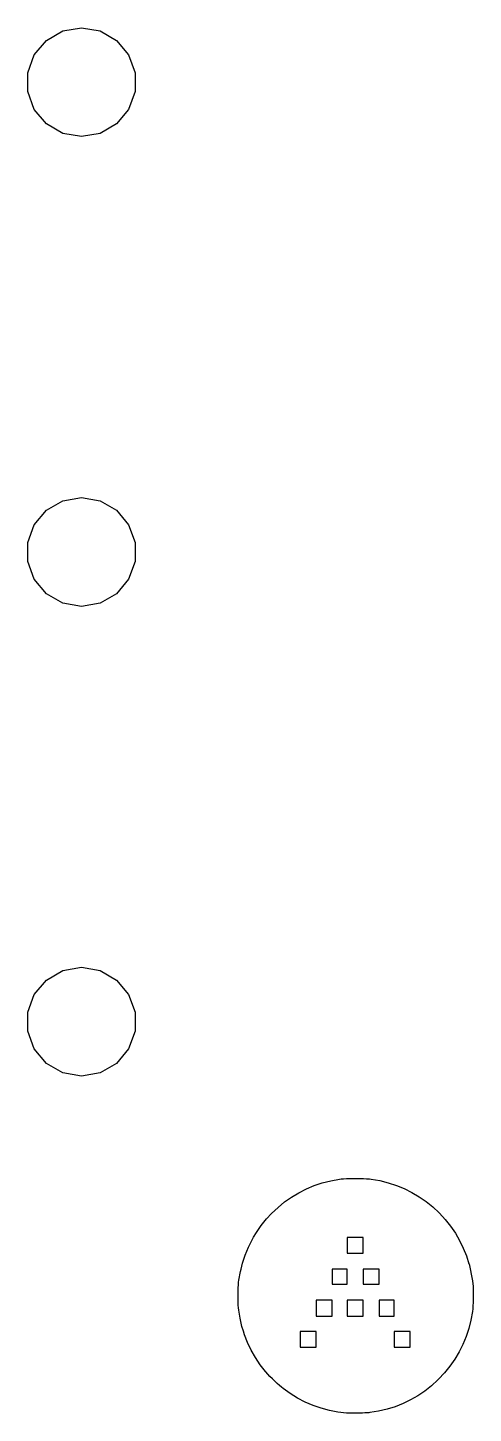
# Model space of a CAD drawing. Extents: x 57 to 265, y -121 to -64.
# Drawn here: x 247.1 to 265.1, y -120.7 to -64.5 of the extents above; entities that cross this region are included whole.
import ezdxf

# ---------------------------------------------------------------- set-up
doc = ezdxf.new("R2010")
doc.units = 0
doc.header["$MEASUREMENT"] = 0
doc.layers.add('BLACK', color=7, linetype='CONTINUOUS')

msp = doc.modelspace()

# ---------------------------------------------------------------- linework, layer by layer
at = {"layer": 'Black'}
for p, q in [((247.818, -64.9833), (248.482, -64.5998)), ((248.482, -64.5998), (249.237, -64.4666)), ((249.237, -64.4666), (249.993, -64.5998)), ((249.993, -64.5998), (250.657, -64.9833)), ((247.325, -65.5708), (247.818, -64.9833)), ((250.657, -64.9833), (251.15, -65.5708)), ((247.063, -66.2915), (247.325, -65.5708)), ((251.15, -65.5708), (251.412, -66.2915)), ((247.063, -67.0585), (247.063, -66.2915)), ((251.412, -66.2915), (251.412, -67.0585)), ((247.325, -67.7792), (247.063, -67.0585)), ((251.412, -67.0585), (251.15, -67.7792)), ((247.818, -68.3667), (247.325, -67.7792)), ((251.15, -67.7792), (250.657, -68.3667)), ((248.482, -68.7502), (247.818, -68.3667)), ((250.657, -68.3667), (249.993, -68.7502)), ((249.237, -68.8834), (248.482, -68.7502)), ((249.993, -68.7502), (249.237, -68.8834)), ((247.818, -84.0333), (248.482, -83.6498)), ((248.482, -83.6498), (249.237, -83.5166)), ((249.237, -83.5166), (249.993, -83.6498)), ((249.993, -83.6498), (250.657, -84.0333)), ((247.325, -84.6208), (247.818, -84.0333)), ((250.657, -84.0333), (251.15, -84.6208)), ((247.063, -85.3415), (247.325, -84.6208)), ((251.15, -84.6208), (251.412, -85.3415)), ((247.063, -86.1085), (247.063, -85.3415)), ((251.412, -85.3415), (251.412, -86.1085)), ((247.325, -86.8292), (247.063, -86.1085)), ((251.412, -86.1085), (251.15, -86.8292)), ((247.818, -87.4167), (247.325, -86.8292)), ((251.15, -86.8292), (250.657, -87.4167)), ((248.482, -87.8002), (247.818, -87.4167)), ((250.657, -87.4167), (249.993, -87.8002)), ((249.237, -87.9334), (248.482, -87.8002)), ((249.993, -87.8002), (249.237, -87.9334)), ((247.818, -103.083), (248.482, -102.7)), ((248.482, -102.7), (249.237, -102.567)), ((249.237, -102.567), (249.993, -102.7)), ((249.993, -102.7), (250.657, -103.083)), ((247.325, -103.671), (247.818, -103.083)), ((250.657, -103.083), (251.15, -103.671)), ((247.063, -104.392), (247.325, -103.671)), ((251.15, -103.671), (251.412, -104.392)), ((247.063, -105.158), (247.063, -104.392)), ((251.412, -104.392), (251.412, -105.158)), ((247.325, -105.879), (247.063, -105.158)), ((251.412, -105.158), (251.15, -105.879)), ((247.818, -106.467), (247.325, -105.879)), ((251.15, -105.879), (250.657, -106.467)), ((248.482, -106.85), (247.818, -106.467)), ((250.657, -106.467), (249.993, -106.85)), ((249.237, -106.983), (248.482, -106.85)), ((249.993, -106.85), (249.237, -106.983)), ((258.999, -111.311), (259.339, -111.224)), ((259.339, -111.224), (259.34, -111.224)), ((259.34, -111.224), (259.693, -111.16)), ((259.34, -111.224), (259.34, -111.224)), ((259.693, -111.16), (259.765, -111.15)), ((259.693, -111.16), (259.693, -111.16)), ((259.693, -111.16), (259.693, -111.16)), ((259.765, -111.15), (259.859, -111.14)), ((259.765, -111.15), (259.765, -111.15)), ((259.765, -111.15), (259.765, -111.15)), ((259.859, -111.14), (259.974, -111.132)), ((259.859, -111.14), (259.859, -111.14)), ((259.859, -111.14), (259.859, -111.14)), ((259.974, -111.132), (260.103, -111.127)), ((259.974, -111.132), (259.974, -111.132)), ((259.974, -111.132), (259.974, -111.132)), ((260.103, -111.127), (260.242, -111.125)), ((260.103, -111.127), (260.103, -111.127)), ((260.103, -111.127), (260.103, -111.127)), ((260.242, -111.125), (260.242, -111.125)), ((260.242, -111.125), (260.242, -111.125)), ((260.242, -111.125), (260.386, -111.125)), ((260.386, -111.125), (260.386, -111.125)), ((260.386, -111.125), (260.53, -111.127)), ((260.386, -111.125), (260.386, -111.125)), ((260.53, -111.127), (260.53, -111.127)), ((260.53, -111.127), (260.53, -111.127)), ((260.53, -111.127), (260.668, -111.131)), ((260.668, -111.131), (260.668, -111.131)), ((260.668, -111.131), (260.668, -111.131)), ((260.668, -111.131), (260.796, -111.138)), ((260.796, -111.138), (260.796, -111.138)), ((260.796, -111.138), (260.796, -111.138)), ((260.796, -111.138), (260.908, -111.147)), ((260.908, -111.147), (260.908, -111.147)), ((260.908, -111.147), (260.908, -111.147)), ((260.908, -111.147), (260.979, -111.156)), ((260.979, -111.156), (260.979, -111.156)), ((260.979, -111.156), (260.98, -111.156)), ((260.98, -111.156), (261.33, -111.217)), ((261.33, -111.217), (261.33, -111.217)), ((261.33, -111.217), (261.33, -111.217)), ((261.33, -111.217), (261.671, -111.302)), ((257.754, -111.882), (258.047, -111.706)), ((258.047, -111.706), (258.352, -111.552)), ((258.047, -111.706), (258.047, -111.706)), ((258.047, -111.706), (258.047, -111.706)), ((258.352, -111.552), (258.669, -111.42)), ((258.352, -111.552), (258.352, -111.552)), ((258.352, -111.552), (258.352, -111.552)), ((258.669, -111.42), (258.998, -111.311)), ((258.669, -111.42), (258.669, -111.42)), ((258.669, -111.42), (258.669, -111.42)), ((258.998, -111.311), (258.998, -111.311)), ((258.998, -111.311), (258.999, -111.311)), ((261.671, -111.302), (261.671, -111.302)), ((261.671, -111.302), (261.671, -111.302)), ((261.671, -111.302), (262.001, -111.41)), ((262.001, -111.41), (262.001, -111.41)), ((262.001, -111.41), (262.001, -111.41)), ((262.001, -111.41), (262.32, -111.54)), ((262.32, -111.54), (262.32, -111.54)), ((262.32, -111.54), (262.32, -111.54)), ((262.32, -111.54), (262.627, -111.693)), ((262.627, -111.693), (262.627, -111.693)), ((262.627, -111.693), (262.627, -111.693)), ((262.627, -111.693), (262.922, -111.868)), ((256.947, -112.545), (257.204, -112.302)), ((257.204, -112.302), (257.473, -112.081)), ((257.204, -112.302), (257.204, -112.302)), ((257.204, -112.302), (257.204, -112.302)), ((257.473, -112.081), (257.754, -111.882)), ((257.473, -112.081), (257.473, -112.081)), ((257.473, -112.081), (257.473, -112.081)), ((257.754, -111.882), (257.754, -111.882)), ((257.754, -111.882), (257.754, -111.882)), ((262.922, -111.868), (262.922, -111.868)), ((262.922, -111.868), (262.923, -111.868)), ((262.923, -111.868), (263.205, -112.065)), ((263.205, -112.065), (263.205, -112.065)), ((263.205, -112.065), (263.206, -112.065)), ((263.206, -112.065), (263.475, -112.284)), ((263.475, -112.284), (263.475, -112.284)), ((263.475, -112.284), (263.475, -112.284)), ((263.475, -112.284), (263.732, -112.524)), ((256.525, -113.034), (256.742, -112.766)), ((256.742, -112.766), (256.946, -112.546)), ((256.742, -112.766), (256.742, -112.766)), ((256.742, -112.766), (256.742, -112.766)), ((256.946, -112.546), (256.947, -112.546)), ((256.947, -112.546), (256.947, -112.545)), ((263.732, -112.524), (263.732, -112.524)), ((263.732, -112.524), (263.732, -112.524)), ((263.732, -112.524), (263.741, -112.533)), ((263.741, -112.533), (263.741, -112.533)), ((263.741, -112.533), (263.741, -112.533)), ((263.741, -112.533), (263.979, -112.792)), ((263.979, -112.792), (263.979, -112.792)), ((263.979, -112.792), (263.979, -112.792)), ((263.979, -112.792), (264.196, -113.063)), ((256.215, -113.51), (256.329, -113.317)), ((256.329, -113.316), (256.525, -113.035)), ((256.329, -113.317), (256.329, -113.316)), ((256.329, -113.317), (256.329, -113.317)), ((256.525, -113.035), (256.525, -113.034)), ((256.525, -113.034), (256.525, -113.034)), ((264.196, -113.063), (264.196, -113.063)), ((264.196, -113.063), (264.196, -113.063)), ((264.196, -113.063), (264.39, -113.347)), ((264.39, -113.347), (264.391, -113.347)), ((264.391, -113.347), (264.391, -113.347)), ((264.391, -113.347), (264.563, -113.642)), ((255.872, -114.238), (256.002, -113.919)), ((256.002, -113.919), (256.155, -113.612)), ((256.002, -113.919), (256.002, -113.919)), ((256.002, -113.919), (256.002, -113.919)), ((256.155, -113.612), (256.215, -113.51)), ((256.155, -113.612), (256.155, -113.612)), ((256.155, -113.612), (256.155, -113.612)), ((256.215, -113.51), (256.215, -113.51)), ((260.012, -113.518), (260.012, -114.155)), ((260.65, -113.518), (260.012, -113.518)), ((260.65, -114.155), (260.65, -113.518)), ((264.563, -113.642), (264.563, -113.643)), ((264.563, -113.643), (264.563, -113.643)), ((264.563, -113.643), (264.712, -113.95)), ((264.712, -113.95), (264.712, -113.95)), ((264.712, -113.95), (264.713, -113.95)), ((264.713, -113.95), (264.839, -114.268)), ((255.705, -114.807), (255.765, -114.568)), ((255.765, -114.568), (255.872, -114.238)), ((255.765, -114.568), (255.765, -114.568)), ((255.765, -114.568), (255.765, -114.568)), ((255.872, -114.238), (255.872, -114.238)), ((255.872, -114.238), (255.872, -114.238)), ((260.012, -114.155), (260.65, -114.155)), ((264.839, -114.268), (264.839, -114.268)), ((264.839, -114.268), (264.84, -114.268)), ((264.84, -114.268), (264.943, -114.596)), ((264.943, -114.596), (264.943, -114.597)), ((264.943, -114.597), (264.944, -114.597)), ((264.944, -114.597), (265.024, -114.935)), ((255.618, -115.258), (255.68, -114.908)), ((255.68, -114.908), (255.705, -114.807)), ((255.68, -114.908), (255.68, -114.908)), ((255.68, -114.908), (255.68, -114.908)), ((255.705, -114.807), (255.705, -114.807)), ((259.402, -114.813), (259.402, -115.413)), ((260.002, -114.813), (259.402, -114.813)), ((260.002, -115.413), (260.002, -114.813)), ((260.66, -114.813), (260.66, -115.413)), ((261.298, -114.813), (260.66, -114.813)), ((261.298, -115.413), (261.298, -114.813)), ((265.024, -114.935), (265.024, -114.936)), ((265.024, -114.936), (265.024, -114.936)), ((265.024, -114.936), (265.082, -115.284)), ((255.587, -115.851), (255.589, -115.707)), ((255.589, -115.707), (255.594, -115.569)), ((255.589, -115.707), (255.589, -115.707)), ((255.589, -115.707), (255.589, -115.707)), ((255.594, -115.569), (255.601, -115.441)), ((255.594, -115.569), (255.594, -115.569)), ((255.594, -115.569), (255.594, -115.569)), ((255.601, -115.441), (255.61, -115.329)), ((255.601, -115.441), (255.601, -115.441)), ((255.601, -115.441), (255.601, -115.441)), ((255.61, -115.329), (255.618, -115.258)), ((255.61, -115.329), (255.61, -115.329)), ((255.61, -115.329), (255.61, -115.329)), ((255.618, -115.258), (255.618, -115.258)), ((255.618, -115.258), (255.618, -115.258)), ((259.402, -115.413), (260.002, -115.413)), ((260.66, -115.413), (261.298, -115.413)), ((265.082, -115.284), (265.082, -115.284)), ((265.082, -115.284), (265.082, -115.284)), ((265.082, -115.284), (265.106, -115.505)), ((265.106, -115.505), (265.106, -115.506)), ((265.106, -115.506), (265.106, -115.506)), ((265.106, -115.506), (265.112, -115.61)), ((265.112, -115.61), (265.112, -115.61)), ((265.112, -115.61), (265.112, -115.611)), ((265.112, -115.611), (265.116, -115.734)), ((265.116, -115.734), (265.116, -115.734)), ((265.116, -115.734), (265.116, -115.734)), ((265.116, -115.734), (265.116, -115.87)), ((255.587, -115.995), (255.587, -115.851)), ((255.587, -115.851), (255.587, -115.851)), ((255.587, -115.851), (255.587, -115.851)), ((255.589, -116.065), (255.587, -115.995)), ((255.587, -115.995), (255.587, -115.995)), ((255.587, -115.995), (255.587, -115.995)), ((255.59, -116.134), (255.589, -116.065)), ((255.595, -116.263), (255.59, -116.134)), ((255.59, -116.134), (255.59, -116.134)), ((255.59, -116.134), (255.59, -116.134)), ((255.595, -116.264), (255.595, -116.263)), ((255.602, -116.378), (255.595, -116.264)), ((255.595, -116.264), (255.595, -116.264)), ((258.755, -116.07), (258.755, -116.708)), ((259.392, -116.07), (258.755, -116.07)), ((259.392, -116.708), (259.392, -116.07)), ((260.012, -116.07), (260.012, -116.708)), ((260.65, -116.07), (260.012, -116.07)), ((260.65, -116.708), (260.65, -116.07)), ((261.308, -116.07), (261.308, -116.708)), ((261.907, -116.07), (261.308, -116.07)), ((261.907, -116.708), (261.907, -116.07)), ((265.102, -116.292), (265.092, -116.416)), ((265.109, -116.156), (265.102, -116.292)), ((265.102, -116.292), (265.102, -116.292)), ((265.102, -116.292), (265.102, -116.292)), ((265.114, -116.013), (265.109, -116.156)), ((265.109, -116.156), (265.109, -116.156)), ((265.109, -116.156), (265.109, -116.156)), ((265.116, -115.87), (265.114, -116.013)), ((265.114, -116.013), (265.114, -116.013)), ((265.114, -116.013), (265.114, -116.013)), ((265.116, -115.87), (265.116, -115.87)), ((265.116, -115.87), (265.116, -115.87)), ((255.612, -116.472), (255.602, -116.378)), ((255.602, -116.378), (255.602, -116.378)), ((255.602, -116.378), (255.602, -116.378)), ((255.612, -116.473), (255.612, -116.472)), ((255.612, -116.472), (255.612, -116.472)), ((255.665, -116.793), (255.612, -116.473)), ((255.745, -117.136), (255.665, -116.793)), ((255.665, -116.793), (255.665, -116.793)), ((255.665, -116.793), (255.665, -116.793)), ((258.755, -116.708), (259.392, -116.708)), ((260.012, -116.708), (260.65, -116.708)), ((261.308, -116.708), (261.907, -116.708)), ((265.08, -116.523), (265.02, -116.871)), ((265.092, -116.416), (265.08, -116.522)), ((265.08, -116.522), (265.08, -116.522)), ((265.08, -116.522), (265.08, -116.522)), ((265.08, -116.522), (265.08, -116.523)), ((265.08, -116.523), (265.08, -116.523)), ((265.08, -116.523), (265.08, -116.523)), ((265.092, -116.416), (265.092, -116.416)), ((265.092, -116.416), (265.092, -116.416)), ((255.745, -117.137), (255.745, -117.136)), ((255.802, -117.324), (255.745, -117.137)), ((255.745, -117.137), (255.745, -117.137)), ((255.847, -117.468), (255.802, -117.324)), ((258.107, -117.328), (258.107, -117.965)), ((258.745, -117.328), (258.107, -117.328)), ((258.745, -117.965), (258.745, -117.328)), ((261.917, -117.328), (261.917, -117.965)), ((262.555, -117.328), (261.917, -117.328)), ((262.555, -117.965), (262.555, -117.328)), ((264.936, -117.209), (264.829, -117.537)), ((265.02, -116.871), (264.936, -117.209)), ((264.936, -117.209), (264.936, -117.209)), ((264.936, -117.209), (264.936, -117.209)), ((265.02, -116.871), (265.02, -116.871)), ((265.02, -116.871), (265.02, -116.871)), ((255.971, -117.787), (255.847, -117.468)), ((255.847, -117.468), (255.847, -117.468)), ((255.847, -117.468), (255.847, -117.468)), ((256.118, -118.095), (255.971, -117.787)), ((255.971, -117.787), (255.971, -117.787)), ((255.971, -117.787), (255.971, -117.787)), ((258.107, -117.965), (258.745, -117.965)), ((261.917, -117.965), (262.555, -117.965)), ((264.699, -117.856), (264.546, -118.162)), ((264.829, -117.538), (264.699, -117.855)), ((264.699, -117.855), (264.699, -117.855)), ((264.699, -117.855), (264.699, -117.856)), ((264.829, -117.537), (264.829, -117.537)), ((264.829, -117.537), (264.829, -117.538)), ((256.118, -118.096), (256.118, -118.095)), ((256.118, -118.095), (256.118, -118.095)), ((256.288, -118.393), (256.118, -118.096)), ((256.481, -118.68), (256.288, -118.393)), ((256.288, -118.393), (256.288, -118.393)), ((256.288, -118.393), (256.288, -118.393)), ((264.37, -118.458), (264.173, -118.741)), ((264.371, -118.457), (264.37, -118.458)), ((264.546, -118.162), (264.371, -118.457)), ((264.371, -118.457), (264.371, -118.457)), ((264.546, -118.162), (264.546, -118.162)), ((264.546, -118.162), (264.546, -118.162)), ((256.696, -118.956), (256.481, -118.68)), ((256.481, -118.68), (256.481, -118.68)), ((256.481, -118.68), (256.481, -118.68)), ((256.697, -118.956), (256.696, -118.956)), ((256.696, -118.956), (256.696, -118.956)), ((256.713, -118.975), (256.697, -118.956)), ((256.713, -118.976), (256.713, -118.975)), ((256.713, -118.975), (256.713, -118.975)), ((256.789, -119.061), (256.713, -118.976)), ((256.789, -119.062), (256.789, -119.061)), ((256.789, -119.061), (256.789, -119.061)), ((256.878, -119.156), (256.789, -119.062)), ((263.953, -119.011), (263.712, -119.269)), ((263.954, -119.011), (263.953, -119.011)), ((263.953, -119.011), (263.953, -119.011)), ((264.173, -118.741), (263.954, -119.011)), ((264.173, -118.741), (264.173, -118.741)), ((264.173, -118.741), (264.173, -118.741)), ((256.975, -119.255), (256.878, -119.156)), ((256.878, -119.156), (256.878, -119.156)), ((256.878, -119.156), (256.878, -119.156)), ((257.074, -119.353), (256.975, -119.255)), ((256.975, -119.255), (256.975, -119.255)), ((256.975, -119.255), (256.975, -119.255)), ((257.172, -119.445), (257.074, -119.353)), ((257.074, -119.353), (257.074, -119.353)), ((257.074, -119.353), (257.074, -119.353)), ((257.264, -119.527), (257.172, -119.445)), ((257.172, -119.445), (257.172, -119.445)), ((257.172, -119.445), (257.172, -119.445)), ((257.344, -119.594), (257.264, -119.527)), ((257.264, -119.527), (257.264, -119.527)), ((257.264, -119.527), (257.264, -119.527)), ((257.413, -119.649), (257.344, -119.594)), ((257.344, -119.594), (257.344, -119.594)), ((257.344, -119.594), (257.344, -119.594)), ((257.7, -119.855), (257.413, -119.649)), ((257.413, -119.649), (257.413, -119.649)), ((257.413, -119.649), (257.413, -119.649)), ((263.42, -119.538), (263.15, -119.751)), ((263.679, -119.301), (263.42, -119.538)), ((263.42, -119.538), (263.42, -119.538)), ((263.42, -119.538), (263.42, -119.538)), ((263.712, -119.269), (263.679, -119.301)), ((263.679, -119.301), (263.679, -119.301)), ((263.679, -119.301), (263.679, -119.301)), ((263.712, -119.269), (263.712, -119.269)), ((263.712, -119.269), (263.712, -119.269)), ((257.701, -119.855), (257.7, -119.855)), ((257.7, -119.855), (257.7, -119.855)), ((257.998, -120.039), (257.701, -119.855)), ((257.999, -120.039), (257.998, -120.039)), ((258.307, -120.199), (257.999, -120.039)), ((257.999, -120.039), (257.999, -120.039)), ((258.625, -120.336), (258.307, -120.199)), ((258.307, -120.199), (258.307, -120.199)), ((258.307, -120.199), (258.307, -120.199)), ((262.575, -120.112), (262.27, -120.258)), ((262.576, -120.111), (262.575, -120.112)), ((262.575, -120.112), (262.575, -120.112)), ((262.868, -119.943), (262.576, -120.111)), ((262.869, -119.943), (262.868, -119.943)), ((263.15, -119.752), (262.869, -119.943)), ((262.869, -119.943), (262.869, -119.943)), ((263.15, -119.751), (263.15, -119.751)), ((263.15, -119.751), (263.15, -119.752)), ((258.625, -120.337), (258.625, -120.336)), ((258.951, -120.45), (258.625, -120.337)), ((258.625, -120.337), (258.625, -120.337)), ((259.285, -120.54), (258.951, -120.45)), ((258.951, -120.45), (258.951, -120.45)), ((258.951, -120.45), (258.951, -120.45)), ((259.286, -120.54), (259.285, -120.54)), ((259.627, -120.606), (259.286, -120.54)), ((259.286, -120.54), (259.286, -120.54)), ((259.975, -120.647), (259.627, -120.606)), ((259.627, -120.606), (259.627, -120.606)), ((259.627, -120.606), (259.627, -120.606)), ((259.986, -120.648), (259.975, -120.647)), ((259.975, -120.647), (259.975, -120.647)), ((259.975, -120.647), (259.975, -120.647)), ((259.987, -120.648), (259.986, -120.648)), ((259.986, -120.648), (259.986, -120.648)), ((260.043, -120.65), (259.987, -120.648)), ((260.118, -120.651), (260.043, -120.65)), ((260.043, -120.65), (260.043, -120.65)), ((260.043, -120.65), (260.043, -120.65)), ((260.209, -120.651), (260.118, -120.651)), ((260.118, -120.651), (260.118, -120.651)), ((260.118, -120.651), (260.118, -120.651)), ((260.309, -120.65), (260.209, -120.651)), ((260.209, -120.651), (260.209, -120.651)), ((260.209, -120.651), (260.209, -120.651)), ((260.416, -120.648), (260.309, -120.65)), ((260.309, -120.65), (260.309, -120.65)), ((260.309, -120.65), (260.309, -120.65)), ((260.524, -120.645), (260.416, -120.648)), ((260.416, -120.648), (260.416, -120.648)), ((260.416, -120.648), (260.416, -120.648)), ((260.629, -120.642), (260.524, -120.645)), ((260.524, -120.645), (260.524, -120.645)), ((260.524, -120.645), (260.524, -120.645)), ((260.726, -120.639), (260.629, -120.642)), ((260.629, -120.642), (260.629, -120.642)), ((260.629, -120.642), (260.629, -120.642)), ((260.811, -120.634), (260.726, -120.639)), ((260.726, -120.639), (260.726, -120.639)), ((260.726, -120.639), (260.726, -120.639)), ((260.88, -120.63), (260.811, -120.634)), ((260.811, -120.634), (260.811, -120.634)), ((260.811, -120.634), (260.811, -120.634)), ((260.928, -120.625), (260.88, -120.63)), ((260.88, -120.63), (260.88, -120.63)), ((260.88, -120.63), (260.88, -120.63)), ((260.929, -120.625), (260.928, -120.625)), ((261.279, -120.566), (260.929, -120.625)), ((260.929, -120.625), (260.929, -120.625)), ((261.622, -120.486), (261.279, -120.566)), ((261.279, -120.566), (261.279, -120.566)), ((261.279, -120.566), (261.279, -120.566)), ((261.952, -120.383), (261.622, -120.485)), ((261.622, -120.485), (261.622, -120.485)), ((261.622, -120.485), (261.622, -120.486)), ((261.953, -120.383), (261.952, -120.383)), ((261.952, -120.383), (261.952, -120.383)), ((262.27, -120.258), (261.953, -120.383)), ((262.27, -120.258), (262.27, -120.258)), ((262.27, -120.258), (262.27, -120.258))]:
    msp.add_line(p, q, dxfattribs=at)

doc.saveas('drawing.dxf')
